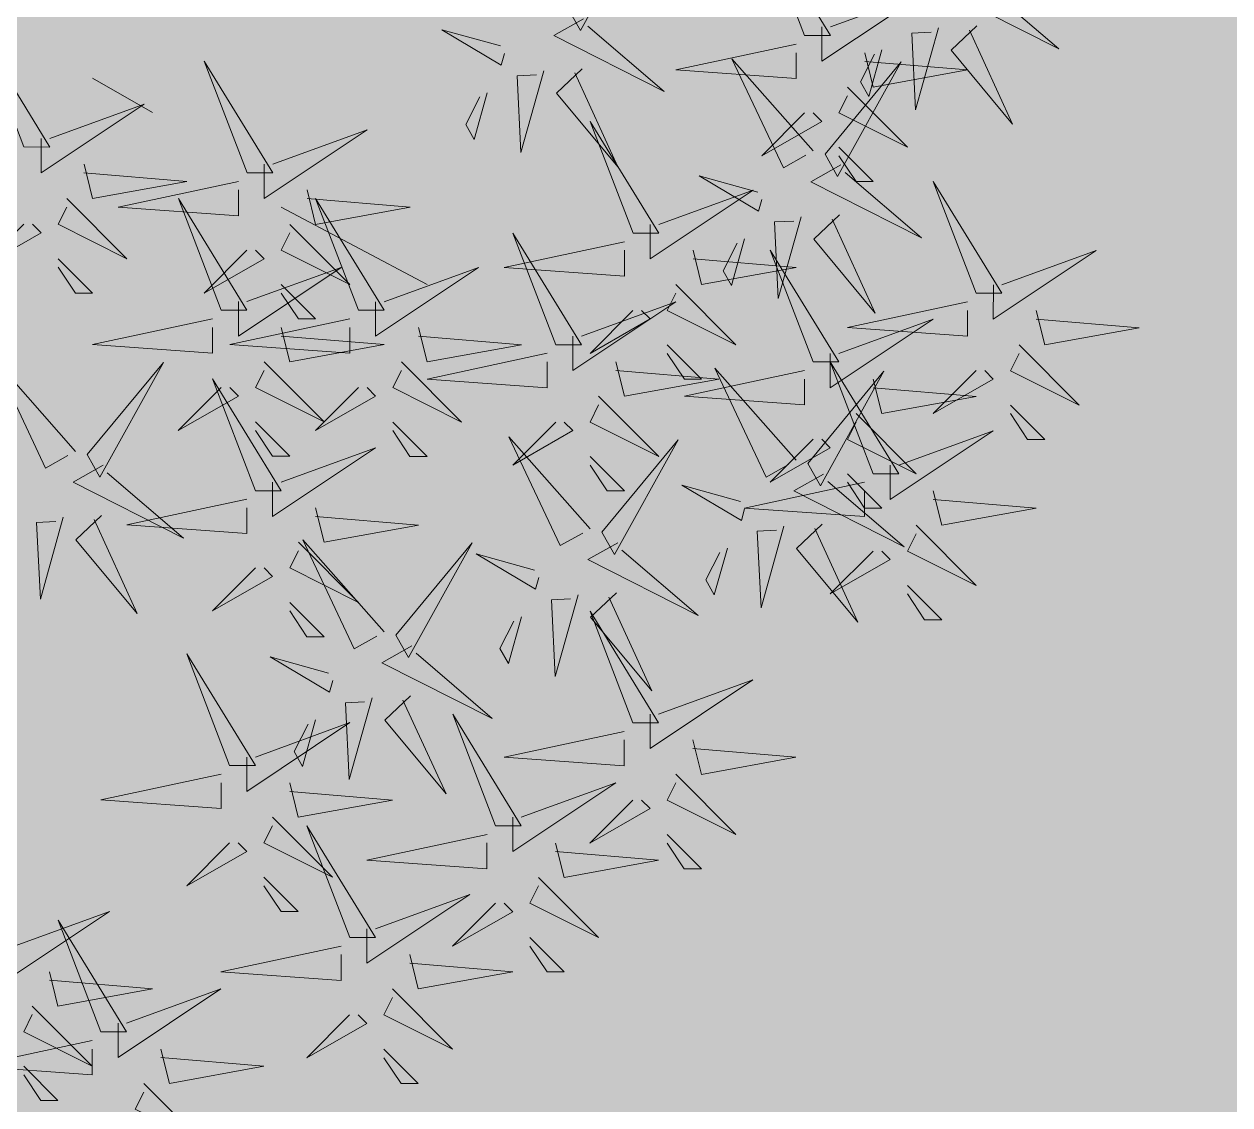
# Model space of a CAD drawing. Header units: millimetres. Extents: x 56222 to 120458, y -162468 to -121287.
# Drawn here: x 113703.11 to 113734.24, y -158148.49 to -158120.6 of the extents above; entities that cross this region are included whole.
import ezdxf

# ---------------------------------------------------------------- set-up
doc = ezdxf.new("R2010")
doc.units = ezdxf.units.MM
doc.header["$MEASUREMENT"] = 0
doc.layers.add('GARDEN', color=7, linetype='Continuous')
doc.layers.add('L-shrub', color=63, linetype='Continuous', lineweight=5)
doc.layers.add('X_GARDEN ( HATCH )', color=251, linetype='Continuous', lineweight=9)

# ---------------------------------------------------------------- blocks, each defined once
blk = doc.blocks.new('autumn shrub')
at = {"layer": 'L-shrub', "color": 32}
for p, q in [((17.31, -26.9), (25.01, -40.35)), ((46.17, -69.17), (63.49, -101.84))]:
    blk.add_line(p, q, dxfattribs=at)
at = {"layer": 'L-shrub', "color": 22}
for points in [[(232.79, -26.9), (238.56, 0), (240.48, -26.9), (234.71, -26.9)], [(50.02, -11.53), (59.64, -1.92), (51.94, -15.37), (50.02, -13.45)], [(211.62, -7.69), (219.32, -7.69), (203.93, -30.74), (211.62, -9.61)], [(225.09, -13.45), (238.56, -26.9), (230.86, -11.53), (227.01, -13.45)], [(238.56, -11.53), (246.25, -19.21), (246.25, -15.37), (240.48, -11.53)], [(30.78, -15.37), (38.48, -15.37), (23.09, -38.43), (30.78, -17.29)], [(115.63, -20.37), (133.96, -15.25), (116.79, -14.4), (116.57, -18.7)], [(217.4, -17.29), (225.09, -19.21), (221.24, -40.35), (219.32, -17.29)], [(44.25, -21.14), (57.72, -34.59), (50.02, -19.21), (46.17, -21.14)], [(57.72, -19.21), (65.41, -26.9), (65.41, -23.06), (59.64, -19.21)], [(230.86, -28.82), (205.85, -19.21), (230.86, -34.59), (230.86, -28.82)], [(103.99, -29.27), (107.77, -22.57), (120.29, -47.3), (105.66, -30.21)], [(115.19, -28.96), (120.65, -23.2), (137.17, -36.94), (116.14, -27.29)], [(36.55, -24.98), (44.25, -26.9), (40.4, -48.04), (38.48, -24.98)], [(71.18, -53.8), (76.95, -26.9), (78.88, -53.8), (73.11, -53.8)], [(101.59, -25.71), (80.93, -42.77), (106.61, -28.54), (101.59, -25.71)], [(173.15, -55.72), (178.92, -28.82), (180.84, -55.72), (175.07, -55.72)], [(111.58, -61.49), (117.35, -34.59), (119.28, -61.49), (113.51, -61.49)], [(242.41, -38.43), (255.87, -51.88), (248.18, -36.51), (244.33, -38.43)], [(234.71, -42.27), (242.41, -44.19), (238.56, -65.33), (236.63, -42.27)], [(69.26, -55.72), (44.25, -46.12), (69.26, -61.49), (69.26, -55.72)], [(86.57, -55.72), (96.19, -46.12), (88.5, -59.57), (86.57, -57.64)], [(171.22, -57.64), (146.21, -48.04), (171.22, -63.41), (171.22, -57.64)], [(188.54, -57.64), (198.16, -48.04), (190.46, -61.49), (188.54, -59.57)], [(55.79, -61.49), (65.41, -51.88), (57.72, -65.33), (55.79, -63.41)], [(126.97, -63.41), (136.59, -53.8), (128.9, -67.25), (126.97, -65.33)], [(211.62, -82.62), (217.4, -55.72), (219.32, -82.62), (213.55, -82.62)], [(67.33, -59.57), (75.03, -59.57), (59.64, -82.62), (67.33, -61.49)], [(169.3, -61.49), (176.99, -61.49), (161.6, -84.54), (169.3, -63.41)], [(80.8, -65.33), (94.27, -78.78), (86.57, -63.41), (82.73, -65.33)], [(94.27, -63.41), (101.96, -71.09), (101.96, -67.25), (96.19, -63.41)], [(36.55, -65.33), (44.25, -65.33), (28.86, -88.39), (36.55, -67.25)], [(107.74, -67.25), (115.43, -67.25), (100.04, -90.31), (107.74, -69.17)], [(182.77, -67.25), (196.23, -80.7), (188.54, -65.33), (184.69, -67.25)], [(196.23, -65.33), (203.93, -73.02), (203.93, -69.17), (198.16, -65.33)], [(50.02, -71.09), (63.49, -84.54), (55.79, -69.17), (51.94, -71.09)], [(63.49, -69.17), (71.18, -76.86), (71.18, -73.02), (65.41, -69.17)], [(73.11, -69.17), (80.8, -71.09), (76.95, -92.23), (75.03, -69.17)], [(121.2, -73.02), (134.67, -86.47), (126.97, -71.09), (123.13, -73.02)], [(134.67, -71.09), (142.36, -78.78), (142.36, -74.94), (136.59, -71.09)], [(160.97, -76.87), (171.44, -73.94), (168.1, -72.06), (161.91, -75.19)], [(42.32, -74.94), (50.02, -76.86), (46.17, -98), (44.25, -74.94)], [(141.26, -92.26), (120.66, -74.02), (145.04, -85.56), (142.2, -90.58)], [(209.7, -84.54), (184.69, -74.94), (209.7, -90.31), (209.7, -84.54)], [(227.01, -84.54), (236.63, -74.94), (228.94, -88.39), (227.01, -86.47)], [(69.26, -86.47), (44.25, -76.86), (69.26, -92.23), (69.26, -86.47)], [(86.57, -86.47), (96.19, -76.86), (88.5, -90.31), (86.57, -88.39)], [(156.03, -89.54), (174.36, -84.42), (157.19, -83.57), (156.97, -87.87)], [(186.61, -115.29), (192.39, -88.39), (194.31, -115.29), (188.54, -115.29)], [(207.78, -88.39), (215.47, -88.39), (200.08, -111.45), (207.78, -90.31)], [(67.33, -90.31), (75.03, -90.31), (59.64, -113.37), (67.33, -92.23)], [(80.8, -96.07), (94.27, -109.52), (86.57, -94.15), (82.73, -96.07)], [(94.27, -94.15), (101.96, -101.84), (101.96, -98), (96.19, -94.15)], [(155.59, -98.13), (161.05, -92.38), (177.57, -106.11), (156.54, -96.46)], [(221.24, -94.15), (234.71, -107.6), (227.01, -92.23), (223.17, -94.15)], [(234.71, -92.23), (242.41, -99.92), (242.41, -96.07), (236.63, -92.23)], [(141.99, -94.88), (121.33, -111.94), (147.01, -97.71), (141.99, -94.88)], [(73.11, -99.92), (80.8, -101.84), (76.95, -122.97), (75.03, -99.92)], [(184.69, -117.21), (159.68, -107.6), (184.69, -122.97), (184.69, -117.21)], [(202, -117.21), (211.62, -107.6), (203.93, -121.05), (202, -119.13)], [(20.53, -115.3), (31, -112.37), (27.66, -110.49), (21.47, -113.62)], [(127.41, -125.91), (123.77, -112.81), (131.7, -126.12), (129.08, -126.86)], [(53.87, -146.03), (59.64, -119.13), (61.56, -146.03), (55.79, -146.03)], [(94.27, -130.66), (103.89, -121.05), (96.19, -134.5), (94.27, -132.58)], [(118.17, -138.37), (97.58, -120.13), (121.95, -131.67), (119.12, -136.7)], [(182.77, -121.05), (190.46, -121.05), (175.07, -144.11), (182.77, -122.97)], [(15.59, -127.97), (33.92, -122.85), (16.75, -122), (16.53, -126.3)], [(196.23, -126.82), (209.7, -140.27), (202, -124.9), (198.16, -126.82)], [(209.7, -124.9), (217.4, -132.58), (217.4, -128.74), (211.62, -124.9)], [(3.95, -136.87), (7.73, -130.17), (20.25, -154.9), (5.62, -137.82)], [(15.15, -136.56), (20.61, -130.81), (37.13, -144.54), (16.1, -134.89)], [(132.94, -135.66), (151.27, -130.54), (134.1, -129.69), (133.89, -133.98)], [(75.03, -134.5), (82.73, -134.5), (67.33, -157.56), (75.03, -136.42)], [(69.26, -147.95), (78.88, -138.35), (71.18, -151.8), (69.26, -149.87)], [(88.5, -140.27), (101.96, -153.72), (94.27, -138.35), (90.42, -140.27)], [(101.96, -138.35), (109.66, -146.03), (109.66, -142.19), (103.89, -138.35)], [(118.9, -140.99), (98.25, -158.06), (123.92, -143.83), (118.9, -140.99)], [(80.8, -144.11), (88.5, -146.03), (84.65, -167.17), (82.73, -144.11)], [(76.95, -155.64), (84.65, -163.33), (84.65, -159.48), (78.88, -155.64)], [(102.78, -184.49), (82.19, -166.25), (106.56, -177.79), (103.73, -182.81)], [(33.52, -188.33), (12.93, -170.09), (37.3, -181.63), (34.47, -186.66)], [(103.89, -205.6), (111.58, -205.6), (96.19, -228.66), (103.89, -207.52)], [(65.41, -224.81), (40.4, -215.21), (65.41, -230.58), (65.41, -224.81)]]:
    blk.add_lwpolyline(points, dxfattribs=at)
at = {"layer": 'L-shrub', "color": 16}
for points in [[(32.71, -11.53), (7.7, -1.92), (32.71, -17.29), (32.71, -11.53)], [(100.86, -23.09), (80.26, -4.84), (104.64, -16.38), (101.8, -21.41)], [(38.48, -61.49), (13.47, -51.88), (38.48, -67.25), (38.48, -61.49)], [(71.18, -84.54), (76.95, -57.64), (78.88, -84.54), (73.11, -84.54)], [(113.51, -76.86), (121.2, -78.78), (117.35, -99.92), (115.43, -76.86)], [(144.39, -98.44), (148.17, -91.74), (160.69, -116.47), (146.06, -99.39)], [(10.05, -118.23), (6.41, -105.13), (14.35, -118.44), (11.73, -119.17)], [(76.95, -130.66), (51.94, -121.05), (76.95, -136.42), (76.95, -130.66)], [(1.55, -133.31), (-19.11, -150.37), (6.57, -136.14), (1.55, -133.31)], [(51.94, -147.95), (26.93, -138.35), (51.94, -153.72), (51.94, -147.95)], [(121.3, -144.56), (125.08, -137.85), (137.61, -162.59), (122.98, -145.5)], [(132.51, -144.25), (137.96, -138.49), (154.48, -152.23), (133.45, -142.57)], [(161.6, -147.95), (136.59, -138.35), (161.6, -153.72), (161.6, -147.95)], [(178.92, -147.95), (188.54, -138.35), (180.84, -151.8), (178.92, -149.87)], [(50.02, -151.8), (57.72, -151.8), (42.32, -174.85), (50.02, -153.72)], [(159.68, -151.8), (167.38, -151.8), (151.98, -174.85), (159.68, -153.72)], [(63.49, -157.56), (76.95, -171.01), (69.26, -155.64), (65.41, -157.56)], [(173.15, -157.56), (186.61, -171.01), (178.92, -155.64), (175.07, -157.56)], [(186.61, -155.64), (194.31, -163.33), (194.31, -159.48), (188.54, -155.64)], [(9.62, -184.46), (15.39, -157.56), (17.31, -184.46), (11.54, -184.46)], [(112.02, -172.03), (108.37, -158.93), (116.31, -172.24), (113.69, -172.97)], [(55.79, -161.4), (63.49, -163.33), (59.64, -184.46), (57.72, -161.4)], [(82.73, -186.38), (88.5, -159.48), (90.42, -186.38), (84.65, -186.38)], [(165.45, -161.4), (173.15, -163.33), (169.3, -184.46), (167.38, -161.4)], [(42.76, -175.87), (39.12, -162.77), (47.05, -176.08), (44.43, -176.81)], [(122.49, -169.1), (132.97, -166.17), (129.62, -164.29), (123.44, -167.43)], [(53.23, -172.94), (63.71, -170.02), (60.36, -168.13), (54.18, -171.27)], [(107.74, -199.83), (113.51, -172.93), (115.43, -199.83), (109.66, -199.83)], [(7.7, -186.38), (-17.31, -176.78), (7.7, -192.15), (7.7, -186.38)], [(25.01, -186.38), (34.63, -176.78), (26.93, -190.23), (25.01, -188.3)], [(117.55, -181.77), (135.88, -176.65), (118.71, -175.8), (118.49, -180.1)], [(48.29, -185.62), (66.62, -180.5), (49.45, -179.65), (49.24, -183.94)], [(80.8, -188.3), (55.79, -178.7), (80.8, -194.07), (80.8, -188.3)], [(98.12, -188.3), (107.74, -178.7), (100.04, -192.15), (98.12, -190.23)], [(105.91, -190.67), (109.69, -183.97), (122.21, -208.7), (107.59, -191.62)], [(117.12, -190.37), (122.57, -184.61), (139.09, -198.34), (118.06, -188.69)], [(36.65, -194.52), (40.43, -187.81), (52.96, -212.55), (38.33, -195.46)], [(47.86, -194.21), (53.31, -188.45), (69.83, -202.19), (48.8, -192.53)], [(103.51, -187.11), (82.85, -204.17), (108.53, -189.94), (103.51, -187.11)], [(5.77, -190.23), (13.47, -190.23), (-1.92, -213.28), (5.77, -192.15)], [(34.25, -190.95), (13.6, -208.02), (39.27, -193.78), (34.25, -190.95)], [(19.24, -195.99), (32.71, -209.44), (25.01, -194.07), (21.16, -195.99)], [(32.71, -194.07), (40.4, -201.75), (40.4, -197.91), (34.63, -194.07)], [(78.88, -192.15), (86.57, -192.15), (71.18, -215.21), (78.88, -194.07)], [(105.81, -201.75), (80.8, -192.15), (105.81, -207.52), (105.81, -201.75)], [(123.13, -201.75), (132.75, -192.15), (125.05, -205.6), (123.13, -203.68)], [(67.33, -222.89), (73.11, -195.99), (75.03, -222.89), (69.26, -222.89)], [(92.34, -197.91), (105.81, -211.36), (98.12, -195.99), (94.27, -197.91)], [(105.81, -195.99), (113.51, -203.68), (113.51, -199.83), (107.74, -195.99)], [(10.91, -203.69), (21.38, -200.76), (18.04, -198.87), (11.85, -202.01)], [(11.54, -199.83), (19.24, -201.75), (15.39, -222.89), (13.47, -199.83)], [(84.65, -201.75), (92.34, -203.68), (88.5, -224.81), (86.57, -201.75)], [(5.97, -216.36), (24.3, -211.24), (7.13, -210.39), (6.91, -214.69)], [(117.35, -211.36), (130.82, -224.81), (123.13, -209.44), (119.28, -211.36)], [(130.82, -209.44), (138.52, -217.13), (138.52, -213.28), (132.75, -209.44)], [(82.73, -224.81), (92.34, -215.21), (84.65, -228.66), (82.73, -226.73)], [(109.66, -215.21), (117.35, -217.13), (113.51, -238.26), (111.58, -215.21)], [(-5.67, -225.26), (-1.89, -218.56), (10.63, -243.29), (-4, -226.2)], [(5.53, -224.95), (10.99, -219.19), (27.51, -232.93), (6.48, -223.28)], [(63.49, -228.66), (71.18, -228.66), (55.79, -251.71), (63.49, -230.58)], [(76.95, -234.42), (90.42, -247.87), (82.73, -232.5), (78.88, -234.42)], [(90.42, -232.5), (98.12, -240.18), (98.12, -236.34), (92.34, -232.5)], [(69.26, -238.26), (76.95, -240.18), (73.11, -261.32), (71.18, -238.26)]]:
    blk.add_lwpolyline(points, dxfattribs=at)
at = {"layer": 'L-shrub', "color": 40}
for points in [[(40.4, -59.57), (46.17, -32.67), (48.1, -59.57), (42.32, -59.57)], [(228.94, -32.67), (236.63, -32.67), (221.24, -55.72), (228.94, -34.59)], [(109.66, -63.41), (84.65, -53.8), (109.66, -69.17), (109.66, -63.41)], [(150.49, -79.8), (146.85, -66.7), (154.79, -80.01), (152.17, -80.74)], [(175.07, -71.09), (182.77, -73.02), (178.92, -94.15), (176.99, -71.09)], [(213.55, -98), (221.24, -99.92), (217.4, -121.05), (215.47, -98)], [(78.88, -128.74), (84.65, -101.84), (86.57, -128.74), (80.8, -128.74)], [(137.88, -122.99), (148.36, -120.06), (145.01, -118.17), (138.83, -121.31)], [(163.53, -146.03), (169.3, -119.13), (171.22, -146.03), (165.45, -146.03)], [(188.54, -130.66), (196.23, -132.58), (192.39, -153.72), (190.46, -130.66)]]:
    blk.add_lwpolyline(points, dxfattribs=at)

msp = doc.modelspace()

# ---------------------------------------------------------------- hatches: boundary and pattern name
at = {"layer": 'X_GARDEN ( HATCH )'}
h = msp.add_hatch(dxfattribs=at)
h.set_pattern_fill('GRASS', color=104, scale=5, style=0)
h.set_pattern_definition([(90, (12556.0177, 893.4752), (-3.535533905, 3.535533905), [0.9375, -6.13356781]), (45, (12556.0177, 893.475), (-3.5355339, 3.5355339), [0.9375, -4.0625]), (135, (12556.0177, 893.475), (-3.5355339, -3.5355339), [0.9375, -4.0625])])
h.paths.add_polyline_path([(113765.12644, -158099.13434), (113681.87644, -158099.13434), (113681.87644, -158557.13434), (113765.12644, -158557.13434)])

# ---------------------------------------------------------------- block references
at = {"layer": 'GARDEN', "xscale": -0.1152452341248983, "yscale": 0.1152452341048047, "zscale": 0.1152452341176253, "rotation": 89.98217204973258}
msp.add_blockref('autumn shrub', (113701.77984, -158120.0022), dxfattribs=at)

doc.saveas('drawing.dxf')
